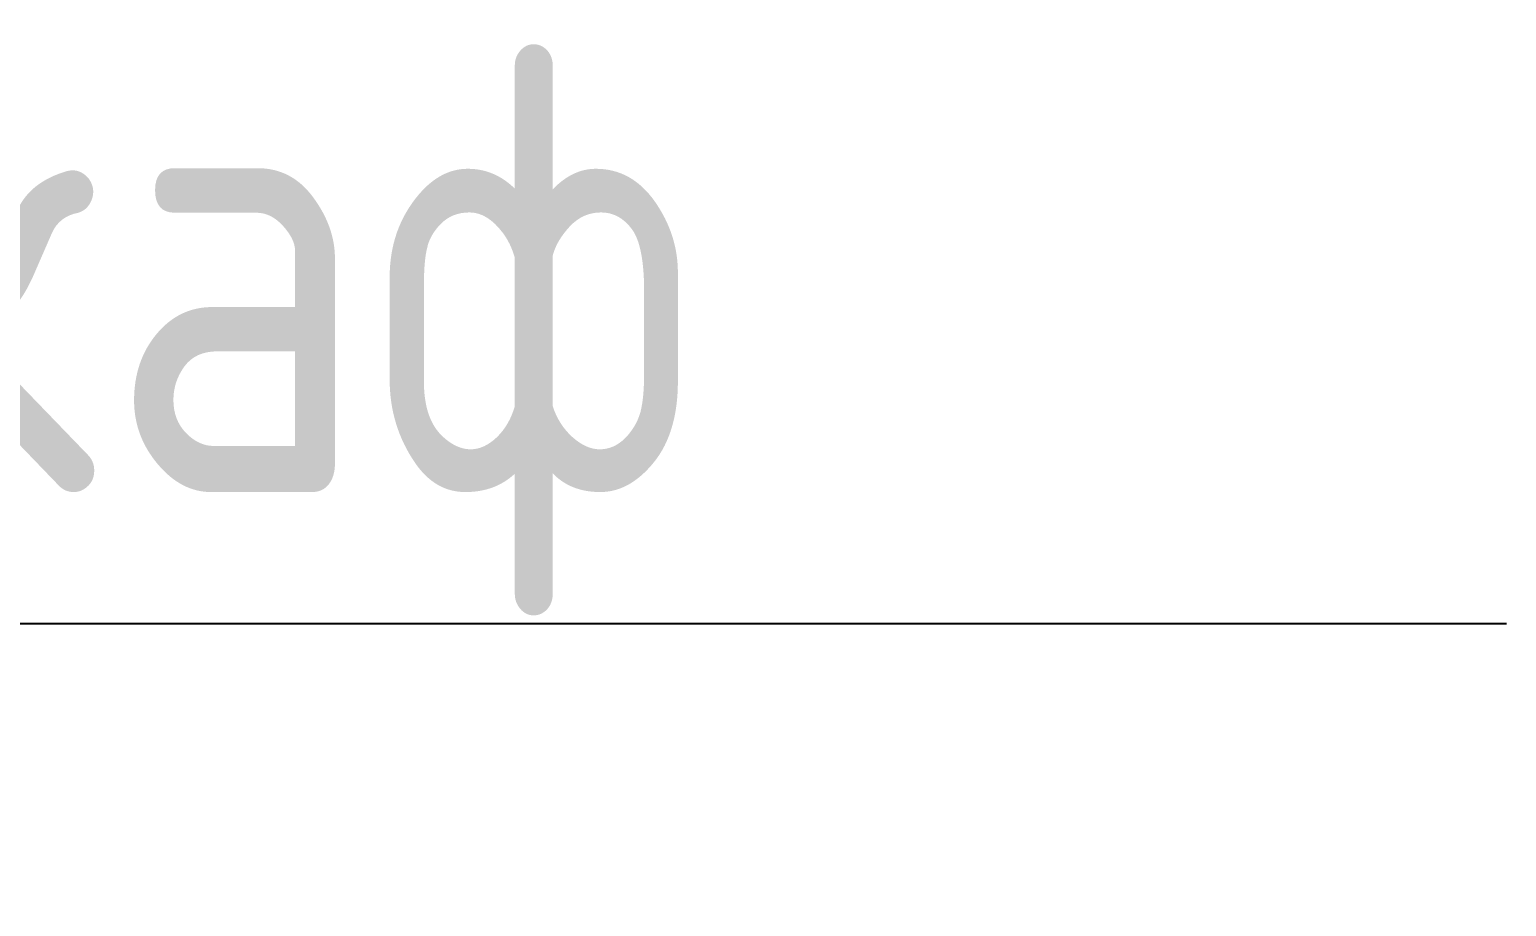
# Model space of a CAD drawing. Header units: millimetres. Extents: x 0 to 9491604, y -172998 to 295086.
# Drawn here: x 411977 to 413098, y 274275 to 274941 of the extents above; entities that cross this region are included whole.
import ezdxf
from ezdxf import colors
from ezdxf.entities.mleader import LeaderData, LeaderLine
from ezdxf.math import Vec2, Vec3

# ---------------------------------------------------------------- set-up
doc = ezdxf.new("R2010")
doc.units = ezdxf.units.MM
doc.styles.get("Standard").update_dxf_attribs({"font": 'GOST.TTF'})

msp = doc.modelspace()

# ---------------------------------------------------------------- leaders
at = {"lineweight": 9}
ml = msp.add_multileader_mtext('Standard', dxfattribs=at)
ml.set_content('ТК-шкаф', color=256)
ml.set_leader_properties()
ml.build(insert=Vec2(0, 0))
ml.multileader.update_dxf_attribs({"text_left_attachment_type": 6, "text_right_attachment_type": 6, "arrow_head_size": 250})
ctx = ml.context
ctx.base_point, ctx.char_height, ctx.arrow_head_size, ctx.plane_origin = Vec3(410988.4, 274490, 0), 350, 250, Vec3(410601.2, 274495.2, 0)
ctx.left_attachment, ctx.right_attachment = 6, 6
notes = []
notes.append((ctx, [(0, (1, 1, 0), (410980.4, 274490, 0), (1, 0), 8, [(0, [(410291.4, 273394.5, 0)], 0, [])])]))
ctx.mtext.insert, ctx.mtext.flow_direction = Vec3(410990.4, 274939.8, 0), 5
for ctx, leaders in notes:
    for number, flags, end, landing, length, lines in leaders:
        leader = LeaderData()
        leader.index, (leader.has_last_leader_line, leader.has_dogleg_vector, leader.attachment_direction) = number, flags
        leader.last_leader_point, leader.dogleg_vector, leader.dogleg_length = Vec3(end), Vec3(landing), length
        for number, points, colour, breaks in lines:
            line = LeaderLine()
            line.index, line.vertices, line.color, line.breaks = number, Vec3.list(points), colors.encode_raw_color(colour), breaks
            leader.lines.append(line)
        ctx.leaders.append(leader)

doc.saveas('drawing.dxf')
